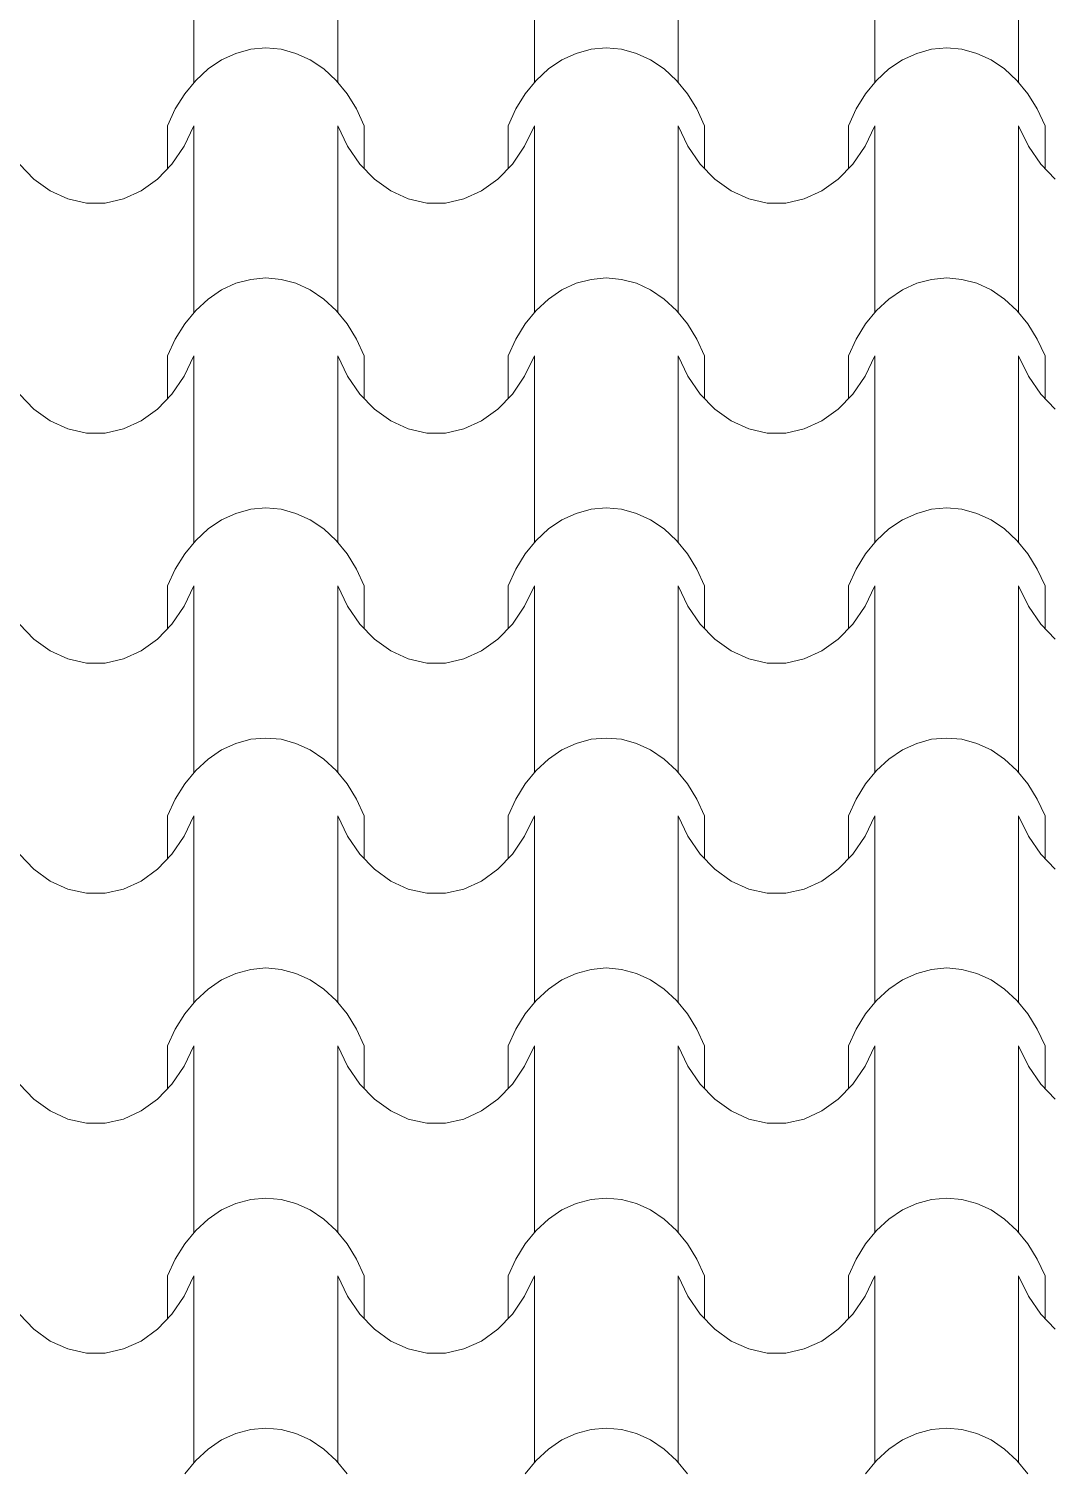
# Model space of a CAD drawing. Header units: millimetres. Extents: x 42452 to 2852333, y -419346 to 834876.
# Drawn here: x 2637671 to 2639698, y 651705 to 654568 of the extents above; entities that cross this region are included whole.
import ezdxf

# ---------------------------------------------------------------- set-up
doc = ezdxf.new("R2010")
doc.units = ezdxf.units.MM
doc.layers.add('M-2 keramitin shtrixi_Ном._пера__21_Pen_No__1', color=7, linetype='Continuous', lineweight=15)
doc.layers.add('memar', color=7, linetype='Continuous', lineweight=25)

# ---------------------------------------------------------------- blocks, each defined once
blk = doc.blocks.new('*X17')
at = {"layer": 'M-2 keramitin shtrixi_Ном._пера__21_Pen_No__1', "color": 7, "linetype": 'Continuous', "lineweight": 15}
for p, q in [((-248340.6, -1356248.2), (-248340.6, -1356063.1)), ((-248055.1, -1356248.2), (-248055.1, -1356063.1)), ((-247665.1, -1356248.2), (-247665.1, -1356063.1)), ((-247379.5, -1356248.2), (-247379.5, -1356063.1)), ((-246989.5, -1356248.2), (-246989.5, -1356063.1)), ((-246704, -1356248.2), (-246704, -1356063.1)), ((-248285.9, -1356203.8), (-248257.5, -1356190.7)), ((-248257.5, -1356190.7), (-248228, -1356182.7)), ((-248228, -1356182.7), (-248197.9, -1356180)), ((-248197.9, -1356180), (-248167.8, -1356182.7)), ((-248167.8, -1356182.7), (-248138.2, -1356190.7)), ((-248138.2, -1356190.7), (-248109.9, -1356203.8)), ((-247610.3, -1356203.8), (-247581.9, -1356190.7)), ((-247581.9, -1356190.7), (-247552.4, -1356182.7)), ((-247552.4, -1356182.7), (-247522.3, -1356180)), ((-247522.3, -1356180), (-247492.2, -1356182.7)), ((-247492.2, -1356182.7), (-247462.7, -1356190.7)), ((-247462.7, -1356190.7), (-247434.3, -1356203.8)), ((-246934.7, -1356203.8), (-246906.4, -1356190.7)), ((-246906.4, -1356190.7), (-246876.8, -1356182.7)), ((-246876.8, -1356182.7), (-246846.7, -1356180)), ((-246846.7, -1356180), (-246816.6, -1356182.7)), ((-246816.6, -1356182.7), (-246787.1, -1356190.7)), ((-246787.1, -1356190.7), (-246758.8, -1356203.8)), ((-248337, -1356244.3), (-248312.5, -1356221.7)), ((-248312.5, -1356221.7), (-248285.9, -1356203.8)), ((-248109.9, -1356203.8), (-248083.2, -1356221.7)), ((-248083.2, -1356221.7), (-248058.7, -1356244.3)), ((-247661.5, -1356244.3), (-247637, -1356221.7)), ((-247637, -1356221.7), (-247610.3, -1356203.8)), ((-247434.3, -1356203.8), (-247407.6, -1356221.7)), ((-247407.6, -1356221.7), (-247383.1, -1356244.3)), ((-246985.9, -1356244.3), (-246961.4, -1356221.7)), ((-246961.4, -1356221.7), (-246934.7, -1356203.8)), ((-246758.8, -1356203.8), (-246732.1, -1356221.7)), ((-246732.1, -1356221.7), (-246707.6, -1356244.3)), ((-248358.9, -1356270.9), (-248337, -1356244.3)), ((-248058.7, -1356244.3), (-248036.9, -1356270.9)), ((-247683.3, -1356270.9), (-247661.5, -1356244.3)), ((-247383.1, -1356244.3), (-247361.3, -1356270.9)), ((-247007.7, -1356270.9), (-246985.9, -1356244.3)), ((-246707.6, -1356244.3), (-246685.8, -1356270.9)), ((-248377.6, -1356301.1), (-248358.9, -1356270.9)), ((-248036.9, -1356270.9), (-248018.1, -1356301.1)), ((-247702, -1356301.1), (-247683.3, -1356270.9)), ((-247361.3, -1356270.9), (-247342.6, -1356301.1)), ((-247026.5, -1356301.1), (-247007.7, -1356270.9)), ((-246685.8, -1356270.9), (-246667, -1356301.1)), ((-248392.9, -1356334.4), (-248377.6, -1356301.1)), ((-248018.1, -1356301.1), (-248002.8, -1356334.4)), ((-247717.3, -1356334.4), (-247702, -1356301.1)), ((-247342.6, -1356301.1), (-247327.3, -1356334.4)), ((-247041.8, -1356334.4), (-247026.5, -1356301.1)), ((-246667, -1356301.1), (-246651.7, -1356334.4)), ((-248392.9, -1356419.4), (-248392.9, -1356334.4)), ((-248340.6, -1356334.4), (-248359.9, -1356374.9)), ((-248340.6, -1356519.4), (-248340.6, -1356334.4)), ((-248055.1, -1356519.4), (-248055.1, -1356334.4)), ((-248035.8, -1356374.9), (-248055.1, -1356334.4)), ((-248002.8, -1356419.4), (-248002.8, -1356334.4)), ((-247717.3, -1356419.4), (-247717.3, -1356334.4)), ((-247665.1, -1356334.4), (-247684.4, -1356374.9)), ((-247665.1, -1356519.4), (-247665.1, -1356334.4)), ((-247379.5, -1356519.4), (-247379.5, -1356334.4)), ((-247360.2, -1356374.9), (-247379.5, -1356334.4)), ((-247327.3, -1356419.4), (-247327.3, -1356334.4)), ((-247041.8, -1356419.4), (-247041.8, -1356334.4)), ((-246989.5, -1356334.4), (-247008.8, -1356374.9)), ((-246989.5, -1356519.4), (-246989.5, -1356334.4)), ((-246704, -1356519.4), (-246704, -1356334.4)), ((-246684.7, -1356374.9), (-246704, -1356334.4)), ((-246651.7, -1356419.4), (-246651.7, -1356334.4)), ((-248359.9, -1356374.9), (-248384.4, -1356410.6)), ((-248011.4, -1356410.6), (-248035.8, -1356374.9)), ((-247684.4, -1356374.9), (-247708.8, -1356410.6)), ((-247335.8, -1356410.6), (-247360.2, -1356374.9)), ((-247008.8, -1356374.9), (-247033.2, -1356410.6)), ((-246660.2, -1356410.6), (-246684.7, -1356374.9)), ((-248658.1, -1356440.5), (-248686.9, -1356410.6)), ((-248384.4, -1356410.6), (-248413.2, -1356440.5)), ((-247982.6, -1356440.5), (-248011.4, -1356410.6)), ((-247708.8, -1356410.6), (-247737.6, -1356440.5)), ((-247307, -1356440.5), (-247335.8, -1356410.6)), ((-247033.2, -1356410.6), (-247062.1, -1356440.5)), ((-246631.4, -1356440.5), (-246660.2, -1356410.6)), ((-248625.8, -1356463.7), (-248658.1, -1356440.5)), ((-248413.2, -1356440.5), (-248445.5, -1356463.7)), ((-247950.2, -1356463.7), (-247982.6, -1356440.5)), ((-247737.6, -1356440.5), (-247770, -1356463.7)), ((-247274.6, -1356463.7), (-247307, -1356440.5)), ((-247062.1, -1356440.5), (-247094.4, -1356463.7)), ((-248590.8, -1356479.6), (-248625.8, -1356463.7)), ((-248554.2, -1356487.7), (-248590.8, -1356479.6)), ((-248535.6, -1356487.7), (-248554.2, -1356487.7)), ((-248517.1, -1356487.7), (-248535.6, -1356487.7)), ((-248480.5, -1356479.6), (-248517.1, -1356487.7)), ((-248445.5, -1356463.7), (-248480.5, -1356479.6)), ((-247915.2, -1356479.6), (-247950.2, -1356463.7)), ((-247878.6, -1356487.7), (-247915.2, -1356479.6)), ((-247860.1, -1356487.7), (-247878.6, -1356487.7)), ((-247841.5, -1356487.7), (-247860.1, -1356487.7)), ((-247804.9, -1356479.6), (-247841.5, -1356487.7)), ((-247770, -1356463.7), (-247804.9, -1356479.6)), ((-247239.7, -1356479.6), (-247274.6, -1356463.7)), ((-247203.1, -1356487.7), (-247239.7, -1356479.6)), ((-247184.5, -1356487.7), (-247203.1, -1356487.7)), ((-247166, -1356487.7), (-247184.5, -1356487.7)), ((-247129.4, -1356479.6), (-247166, -1356487.7)), ((-247094.4, -1356463.7), (-247129.4, -1356479.6)), ((-248340.6, -1356704.5), (-248340.6, -1356519.4)), ((-248055.1, -1356704.5), (-248055.1, -1356519.4)), ((-247665.1, -1356704.5), (-247665.1, -1356519.4)), ((-247379.5, -1356704.5), (-247379.5, -1356519.4)), ((-246989.5, -1356704.5), (-246989.5, -1356519.4)), ((-246704, -1356704.5), (-246704, -1356519.4)), ((-248312.5, -1356678.1), (-248285.9, -1356660.1)), ((-248285.9, -1356660.1), (-248257.5, -1356647)), ((-248257.5, -1356647), (-248228, -1356639.1)), ((-248228, -1356639.1), (-248197.9, -1356636.4)), ((-248197.9, -1356636.4), (-248167.8, -1356639.1)), ((-248167.8, -1356639.1), (-248138.2, -1356647)), ((-248138.2, -1356647), (-248109.9, -1356660.1)), ((-248109.9, -1356660.1), (-248083.2, -1356678.1)), ((-247637, -1356678.1), (-247610.3, -1356660.1)), ((-247610.3, -1356660.1), (-247581.9, -1356647)), ((-247581.9, -1356647), (-247552.4, -1356639.1)), ((-247552.4, -1356639.1), (-247522.3, -1356636.4)), ((-247522.3, -1356636.4), (-247492.2, -1356639.1)), ((-247492.2, -1356639.1), (-247462.7, -1356647)), ((-247462.7, -1356647), (-247434.3, -1356660.1)), ((-247434.3, -1356660.1), (-247407.6, -1356678.1)), ((-246961.4, -1356678.1), (-246934.7, -1356660.1)), ((-246934.7, -1356660.1), (-246906.4, -1356647)), ((-246906.4, -1356647), (-246876.8, -1356639.1)), ((-246876.8, -1356639.1), (-246846.7, -1356636.4)), ((-246846.7, -1356636.4), (-246816.6, -1356639.1)), ((-246816.6, -1356639.1), (-246787.1, -1356647)), ((-246787.1, -1356647), (-246758.8, -1356660.1)), ((-246758.8, -1356660.1), (-246732.1, -1356678.1)), ((-248337, -1356700.6), (-248312.5, -1356678.1)), ((-248083.2, -1356678.1), (-248058.7, -1356700.6)), ((-247661.5, -1356700.6), (-247637, -1356678.1)), ((-247407.6, -1356678.1), (-247383.1, -1356700.6)), ((-246985.9, -1356700.6), (-246961.4, -1356678.1)), ((-246732.1, -1356678.1), (-246707.6, -1356700.6)), ((-248358.9, -1356727.2), (-248337, -1356700.6)), ((-248058.7, -1356700.6), (-248036.9, -1356727.2)), ((-247683.3, -1356727.2), (-247661.5, -1356700.6)), ((-247383.1, -1356700.6), (-247361.3, -1356727.2)), ((-247007.7, -1356727.2), (-246985.9, -1356700.6)), ((-246707.6, -1356700.6), (-246685.8, -1356727.2)), ((-248377.6, -1356757.5), (-248358.9, -1356727.2)), ((-248036.9, -1356727.2), (-248018.1, -1356757.5)), ((-247702, -1356757.5), (-247683.3, -1356727.2)), ((-247361.3, -1356727.2), (-247342.6, -1356757.5)), ((-247026.5, -1356757.5), (-247007.7, -1356727.2)), ((-246685.8, -1356727.2), (-246667, -1356757.5)), ((-248392.9, -1356790.7), (-248377.6, -1356757.5)), ((-248018.1, -1356757.5), (-248002.8, -1356790.7)), ((-247717.3, -1356790.7), (-247702, -1356757.5)), ((-247342.6, -1356757.5), (-247327.3, -1356790.7)), ((-247041.8, -1356790.7), (-247026.5, -1356757.5)), ((-246667, -1356757.5), (-246651.7, -1356790.7)), ((-248392.9, -1356875.8), (-248392.9, -1356790.7)), ((-248340.6, -1356790.7), (-248359.9, -1356831.2)), ((-248340.6, -1356975.8), (-248340.6, -1356790.7)), ((-248055.1, -1356975.8), (-248055.1, -1356790.7)), ((-248035.8, -1356831.2), (-248055.1, -1356790.7)), ((-248002.8, -1356875.8), (-248002.8, -1356790.7)), ((-247717.3, -1356875.8), (-247717.3, -1356790.7)), ((-247665.1, -1356790.7), (-247684.4, -1356831.2)), ((-247665.1, -1356975.8), (-247665.1, -1356790.7)), ((-247379.5, -1356975.8), (-247379.5, -1356790.7)), ((-247360.2, -1356831.2), (-247379.5, -1356790.7)), ((-247327.3, -1356875.8), (-247327.3, -1356790.7)), ((-247041.8, -1356875.8), (-247041.8, -1356790.7)), ((-246989.5, -1356790.7), (-247008.8, -1356831.2)), ((-246989.5, -1356975.8), (-246989.5, -1356790.7)), ((-246704, -1356975.8), (-246704, -1356790.7)), ((-246684.7, -1356831.2), (-246704, -1356790.7)), ((-246651.7, -1356875.8), (-246651.7, -1356790.7)), ((-248359.9, -1356831.2), (-248384.4, -1356866.9)), ((-248011.4, -1356866.9), (-248035.8, -1356831.2)), ((-247684.4, -1356831.2), (-247708.8, -1356866.9)), ((-247335.8, -1356866.9), (-247360.2, -1356831.2)), ((-247008.8, -1356831.2), (-247033.2, -1356866.9)), ((-246660.2, -1356866.9), (-246684.7, -1356831.2)), ((-248658.1, -1356896.9), (-248686.9, -1356866.9)), ((-248384.4, -1356866.9), (-248413.2, -1356896.9)), ((-247982.6, -1356896.9), (-248011.4, -1356866.9)), ((-247708.8, -1356866.9), (-247737.6, -1356896.9)), ((-247307, -1356896.9), (-247335.8, -1356866.9)), ((-247033.2, -1356866.9), (-247062.1, -1356896.9)), ((-246631.4, -1356896.9), (-246660.2, -1356866.9)), ((-248625.8, -1356920.1), (-248658.1, -1356896.9)), ((-248413.2, -1356896.9), (-248445.5, -1356920.1)), ((-247950.2, -1356920.1), (-247982.6, -1356896.9)), ((-247737.6, -1356896.9), (-247770, -1356920.1)), ((-247274.6, -1356920.1), (-247307, -1356896.9)), ((-247062.1, -1356896.9), (-247094.4, -1356920.1)), ((-248590.8, -1356936), (-248625.8, -1356920.1)), ((-248554.2, -1356944), (-248590.8, -1356936)), ((-248535.6, -1356944), (-248554.2, -1356944)), ((-248517.1, -1356944), (-248535.6, -1356944)), ((-248480.5, -1356936), (-248517.1, -1356944)), ((-248445.5, -1356920.1), (-248480.5, -1356936)), ((-247915.2, -1356936), (-247950.2, -1356920.1)), ((-247878.6, -1356944), (-247915.2, -1356936)), ((-247860.1, -1356944), (-247878.6, -1356944)), ((-247841.5, -1356944), (-247860.1, -1356944)), ((-247804.9, -1356936), (-247841.5, -1356944)), ((-247770, -1356920.1), (-247804.9, -1356936)), ((-247239.7, -1356936), (-247274.6, -1356920.1)), ((-247203.1, -1356944), (-247239.7, -1356936)), ((-247184.5, -1356944), (-247203.1, -1356944)), ((-247166, -1356944), (-247184.5, -1356944)), ((-247129.4, -1356936), (-247166, -1356944)), ((-247094.4, -1356920.1), (-247129.4, -1356936)), ((-248340.6, -1357160.8), (-248340.6, -1356975.8)), ((-248055.1, -1357160.8), (-248055.1, -1356975.8)), ((-247665.1, -1357160.8), (-247665.1, -1356975.8)), ((-247379.5, -1357160.8), (-247379.5, -1356975.8)), ((-246989.5, -1357160.8), (-246989.5, -1356975.8)), ((-246704, -1357160.8), (-246704, -1356975.8)), ((-248312.5, -1357134.4), (-248285.9, -1357116.5)), ((-248285.9, -1357116.5), (-248257.5, -1357103.4)), ((-248257.5, -1357103.4), (-248228, -1357095.4)), ((-248228, -1357095.4), (-248197.9, -1357092.7)), ((-248197.9, -1357092.7), (-248167.8, -1357095.4)), ((-248167.8, -1357095.4), (-248138.2, -1357103.4)), ((-248138.2, -1357103.4), (-248109.9, -1357116.5)), ((-248109.9, -1357116.5), (-248083.2, -1357134.4)), ((-247637, -1357134.4), (-247610.3, -1357116.5)), ((-247610.3, -1357116.5), (-247581.9, -1357103.4)), ((-247581.9, -1357103.4), (-247552.4, -1357095.4)), ((-247552.4, -1357095.4), (-247522.3, -1357092.7)), ((-247522.3, -1357092.7), (-247492.2, -1357095.4)), ((-247492.2, -1357095.4), (-247462.7, -1357103.4)), ((-247462.7, -1357103.4), (-247434.3, -1357116.5)), ((-247434.3, -1357116.5), (-247407.6, -1357134.4)), ((-246961.4, -1357134.4), (-246934.7, -1357116.5)), ((-246934.7, -1357116.5), (-246906.4, -1357103.4)), ((-246906.4, -1357103.4), (-246876.8, -1357095.4)), ((-246876.8, -1357095.4), (-246846.7, -1357092.7)), ((-246846.7, -1357092.7), (-246816.6, -1357095.4)), ((-246816.6, -1357095.4), (-246787.1, -1357103.4)), ((-246787.1, -1357103.4), (-246758.8, -1357116.5)), ((-246758.8, -1357116.5), (-246732.1, -1357134.4)), ((-248337, -1357157), (-248312.5, -1357134.4)), ((-248083.2, -1357134.4), (-248058.7, -1357157)), ((-247661.5, -1357157), (-247637, -1357134.4)), ((-247407.6, -1357134.4), (-247383.1, -1357157)), ((-246985.9, -1357157), (-246961.4, -1357134.4)), ((-246732.1, -1357134.4), (-246707.6, -1357157)), ((-248358.9, -1357183.6), (-248337, -1357157)), ((-248058.7, -1357157), (-248036.9, -1357183.6)), ((-247683.3, -1357183.6), (-247661.5, -1357157)), ((-247383.1, -1357157), (-247361.3, -1357183.6)), ((-247007.7, -1357183.6), (-246985.9, -1357157)), ((-246707.6, -1357157), (-246685.8, -1357183.6)), ((-248377.6, -1357213.8), (-248358.9, -1357183.6)), ((-248036.9, -1357183.6), (-248018.1, -1357213.8)), ((-247702, -1357213.8), (-247683.3, -1357183.6)), ((-247361.3, -1357183.6), (-247342.6, -1357213.8)), ((-247026.5, -1357213.8), (-247007.7, -1357183.6)), ((-246685.8, -1357183.6), (-246667, -1357213.8)), ((-248392.9, -1357247), (-248377.6, -1357213.8)), ((-248018.1, -1357213.8), (-248002.8, -1357247)), ((-247717.3, -1357247), (-247702, -1357213.8)), ((-247342.6, -1357213.8), (-247327.3, -1357247)), ((-247041.8, -1357247), (-247026.5, -1357213.8)), ((-246667, -1357213.8), (-246651.7, -1357247)), ((-248392.9, -1357332.1), (-248392.9, -1357247)), ((-248340.6, -1357247), (-248359.9, -1357287.6)), ((-248340.6, -1357432.1), (-248340.6, -1357247)), ((-248055.1, -1357432.1), (-248055.1, -1357247)), ((-248035.8, -1357287.6), (-248055.1, -1357247)), ((-248002.8, -1357332.1), (-248002.8, -1357247)), ((-247717.3, -1357332.1), (-247717.3, -1357247)), ((-247665.1, -1357247), (-247684.4, -1357287.6)), ((-247665.1, -1357432.1), (-247665.1, -1357247)), ((-247379.5, -1357432.1), (-247379.5, -1357247)), ((-247360.2, -1357287.6), (-247379.5, -1357247)), ((-247327.3, -1357332.1), (-247327.3, -1357247)), ((-247041.8, -1357332.1), (-247041.8, -1357247)), ((-246989.5, -1357247), (-247008.8, -1357287.6)), ((-246989.5, -1357432.1), (-246989.5, -1357247)), ((-246704, -1357432.1), (-246704, -1357247)), ((-246684.7, -1357287.6), (-246704, -1357247)), ((-246651.7, -1357332.1), (-246651.7, -1357247)), ((-248359.9, -1357287.6), (-248384.4, -1357323.3)), ((-248011.4, -1357323.3), (-248035.8, -1357287.6)), ((-247684.4, -1357287.6), (-247708.8, -1357323.3)), ((-247335.8, -1357323.3), (-247360.2, -1357287.6)), ((-247008.8, -1357287.6), (-247033.2, -1357323.3)), ((-246660.2, -1357323.3), (-246684.7, -1357287.6)), ((-248658.1, -1357353.2), (-248686.9, -1357323.3)), ((-248384.4, -1357323.3), (-248413.2, -1357353.2)), ((-247982.6, -1357353.2), (-248011.4, -1357323.3)), ((-247708.8, -1357323.3), (-247737.6, -1357353.2)), ((-247307, -1357353.2), (-247335.8, -1357323.3)), ((-247033.2, -1357323.3), (-247062.1, -1357353.2)), ((-246631.4, -1357353.2), (-246660.2, -1357323.3)), ((-248625.8, -1357376.4), (-248658.1, -1357353.2)), ((-248590.8, -1357392.3), (-248625.8, -1357376.4)), ((-248445.5, -1357376.4), (-248480.5, -1357392.3)), ((-248413.2, -1357353.2), (-248445.5, -1357376.4)), ((-247950.2, -1357376.4), (-247982.6, -1357353.2)), ((-247915.2, -1357392.3), (-247950.2, -1357376.4)), ((-247770, -1357376.4), (-247804.9, -1357392.3)), ((-247737.6, -1357353.2), (-247770, -1357376.4)), ((-247274.6, -1357376.4), (-247307, -1357353.2)), ((-247239.7, -1357392.3), (-247274.6, -1357376.4)), ((-247094.4, -1357376.4), (-247129.4, -1357392.3)), ((-247062.1, -1357353.2), (-247094.4, -1357376.4)), ((-248554.2, -1357400.4), (-248590.8, -1357392.3)), ((-248535.6, -1357400.4), (-248554.2, -1357400.4)), ((-248517.1, -1357400.4), (-248535.6, -1357400.4)), ((-248480.5, -1357392.3), (-248517.1, -1357400.4)), ((-247878.6, -1357400.4), (-247915.2, -1357392.3)), ((-247860.1, -1357400.4), (-247878.6, -1357400.4)), ((-247841.5, -1357400.4), (-247860.1, -1357400.4)), ((-247804.9, -1357392.3), (-247841.5, -1357400.4)), ((-247203.1, -1357400.4), (-247239.7, -1357392.3)), ((-247184.5, -1357400.4), (-247203.1, -1357400.4)), ((-247166, -1357400.4), (-247184.5, -1357400.4)), ((-247129.4, -1357392.3), (-247166, -1357400.4)), ((-248340.6, -1357617.2), (-248340.6, -1357432.1)), ((-248055.1, -1357617.2), (-248055.1, -1357432.1)), ((-247665.1, -1357617.2), (-247665.1, -1357432.1)), ((-247379.5, -1357617.2), (-247379.5, -1357432.1)), ((-246989.5, -1357617.2), (-246989.5, -1357432.1)), ((-246704, -1357617.2), (-246704, -1357432.1)), ((-248228, -1357551.7), (-248197.9, -1357549.1)), ((-248197.9, -1357549.1), (-248167.8, -1357551.7)), ((-247552.4, -1357551.7), (-247522.3, -1357549.1)), ((-247522.3, -1357549.1), (-247492.2, -1357551.7)), ((-246876.8, -1357551.7), (-246846.7, -1357549.1)), ((-246846.7, -1357549.1), (-246816.6, -1357551.7)), ((-248312.5, -1357590.8), (-248285.9, -1357572.8)), ((-248285.9, -1357572.8), (-248257.5, -1357559.7)), ((-248257.5, -1357559.7), (-248228, -1357551.7)), ((-248167.8, -1357551.7), (-248138.2, -1357559.7)), ((-248138.2, -1357559.7), (-248109.9, -1357572.8)), ((-248109.9, -1357572.8), (-248083.2, -1357590.8)), ((-247637, -1357590.8), (-247610.3, -1357572.8)), ((-247610.3, -1357572.8), (-247581.9, -1357559.7)), ((-247581.9, -1357559.7), (-247552.4, -1357551.7)), ((-247492.2, -1357551.7), (-247462.7, -1357559.7)), ((-247462.7, -1357559.7), (-247434.3, -1357572.8)), ((-247434.3, -1357572.8), (-247407.6, -1357590.8)), ((-246961.4, -1357590.8), (-246934.7, -1357572.8)), ((-246934.7, -1357572.8), (-246906.4, -1357559.7)), ((-246906.4, -1357559.7), (-246876.8, -1357551.7)), ((-246816.6, -1357551.7), (-246787.1, -1357559.7)), ((-246787.1, -1357559.7), (-246758.8, -1357572.8)), ((-246758.8, -1357572.8), (-246732.1, -1357590.8)), ((-248337, -1357613.3), (-248312.5, -1357590.8)), ((-248083.2, -1357590.8), (-248058.7, -1357613.3)), ((-247661.5, -1357613.3), (-247637, -1357590.8)), ((-247407.6, -1357590.8), (-247383.1, -1357613.3)), ((-246985.9, -1357613.3), (-246961.4, -1357590.8)), ((-246732.1, -1357590.8), (-246707.6, -1357613.3)), ((-248358.9, -1357639.9), (-248337, -1357613.3)), ((-248058.7, -1357613.3), (-248036.9, -1357639.9)), ((-247683.3, -1357639.9), (-247661.5, -1357613.3)), ((-247383.1, -1357613.3), (-247361.3, -1357639.9)), ((-247007.7, -1357639.9), (-246985.9, -1357613.3)), ((-246707.6, -1357613.3), (-246685.8, -1357639.9)), ((-248377.6, -1357670.2), (-248358.9, -1357639.9)), ((-248036.9, -1357639.9), (-248018.1, -1357670.2)), ((-247702, -1357670.2), (-247683.3, -1357639.9)), ((-247361.3, -1357639.9), (-247342.6, -1357670.2)), ((-247026.5, -1357670.2), (-247007.7, -1357639.9)), ((-246685.8, -1357639.9), (-246667, -1357670.2)), ((-248392.9, -1357703.4), (-248377.6, -1357670.2)), ((-248018.1, -1357670.2), (-248002.8, -1357703.4)), ((-247717.3, -1357703.4), (-247702, -1357670.2)), ((-247342.6, -1357670.2), (-247327.3, -1357703.4)), ((-247041.8, -1357703.4), (-247026.5, -1357670.2)), ((-246667, -1357670.2), (-246651.7, -1357703.4)), ((-248392.9, -1357788.5), (-248392.9, -1357703.4)), ((-248340.6, -1357703.4), (-248359.9, -1357743.9)), ((-248340.6, -1357888.5), (-248340.6, -1357703.4)), ((-248055.1, -1357888.5), (-248055.1, -1357703.4)), ((-248035.8, -1357743.9), (-248055.1, -1357703.4)), ((-248002.8, -1357788.5), (-248002.8, -1357703.4)), ((-247717.3, -1357788.5), (-247717.3, -1357703.4)), ((-247665.1, -1357703.4), (-247684.4, -1357743.9)), ((-247665.1, -1357888.5), (-247665.1, -1357703.4)), ((-247379.5, -1357888.5), (-247379.5, -1357703.4)), ((-247360.2, -1357743.9), (-247379.5, -1357703.4)), ((-247327.3, -1357788.5), (-247327.3, -1357703.4)), ((-247041.8, -1357788.5), (-247041.8, -1357703.4)), ((-246989.5, -1357703.4), (-247008.8, -1357743.9)), ((-246989.5, -1357888.5), (-246989.5, -1357703.4)), ((-246704, -1357888.5), (-246704, -1357703.4)), ((-246684.7, -1357743.9), (-246704, -1357703.4)), ((-246651.7, -1357788.5), (-246651.7, -1357703.4)), ((-248359.9, -1357743.9), (-248384.4, -1357779.6)), ((-248011.4, -1357779.6), (-248035.8, -1357743.9)), ((-247684.4, -1357743.9), (-247708.8, -1357779.6)), ((-247335.8, -1357779.6), (-247360.2, -1357743.9)), ((-247008.8, -1357743.9), (-247033.2, -1357779.6)), ((-246660.2, -1357779.6), (-246684.7, -1357743.9)), ((-248658.1, -1357809.5), (-248686.9, -1357779.6)), ((-248384.4, -1357779.6), (-248413.2, -1357809.5)), ((-247982.6, -1357809.5), (-248011.4, -1357779.6)), ((-247708.8, -1357779.6), (-247737.6, -1357809.5)), ((-247307, -1357809.5), (-247335.8, -1357779.6)), ((-247033.2, -1357779.6), (-247062.1, -1357809.5)), ((-246631.4, -1357809.5), (-246660.2, -1357779.6)), ((-248625.8, -1357832.8), (-248658.1, -1357809.5)), ((-248590.8, -1357848.7), (-248625.8, -1357832.8)), ((-248445.5, -1357832.8), (-248480.5, -1357848.7)), ((-248413.2, -1357809.5), (-248445.5, -1357832.8)), ((-247950.2, -1357832.8), (-247982.6, -1357809.5)), ((-247915.2, -1357848.7), (-247950.2, -1357832.8)), ((-247770, -1357832.8), (-247804.9, -1357848.7)), ((-247737.6, -1357809.5), (-247770, -1357832.8)), ((-247274.6, -1357832.8), (-247307, -1357809.5)), ((-247239.7, -1357848.7), (-247274.6, -1357832.8)), ((-247094.4, -1357832.8), (-247129.4, -1357848.7)), ((-247062.1, -1357809.5), (-247094.4, -1357832.8)), ((-248554.2, -1357856.7), (-248590.8, -1357848.7)), ((-248535.6, -1357856.7), (-248554.2, -1357856.7)), ((-248517.1, -1357856.7), (-248535.6, -1357856.7)), ((-248480.5, -1357848.7), (-248517.1, -1357856.7)), ((-247878.6, -1357856.7), (-247915.2, -1357848.7)), ((-247860.1, -1357856.7), (-247878.6, -1357856.7)), ((-247841.5, -1357856.7), (-247860.1, -1357856.7)), ((-247804.9, -1357848.7), (-247841.5, -1357856.7)), ((-247203.1, -1357856.7), (-247239.7, -1357848.7)), ((-247184.5, -1357856.7), (-247203.1, -1357856.7)), ((-247166, -1357856.7), (-247184.5, -1357856.7)), ((-247129.4, -1357848.7), (-247166, -1357856.7)), ((-248340.6, -1358073.5), (-248340.6, -1357888.5)), ((-248055.1, -1358073.5), (-248055.1, -1357888.5)), ((-247665.1, -1358073.5), (-247665.1, -1357888.5)), ((-247379.5, -1358073.5), (-247379.5, -1357888.5)), ((-246989.5, -1358073.5), (-246989.5, -1357888.5)), ((-246704, -1358073.5), (-246704, -1357888.5)), ((-248228, -1358008.1), (-248197.9, -1358005.4)), ((-248197.9, -1358005.4), (-248167.8, -1358008.1)), ((-247552.4, -1358008.1), (-247522.3, -1358005.4)), ((-247522.3, -1358005.4), (-247492.2, -1358008.1)), ((-246876.8, -1358008.1), (-246846.7, -1358005.4)), ((-246846.7, -1358005.4), (-246816.6, -1358008.1)), ((-248312.5, -1358047.1), (-248285.9, -1358029.1)), ((-248285.9, -1358029.1), (-248257.5, -1358016.1)), ((-248257.5, -1358016.1), (-248228, -1358008.1)), ((-248167.8, -1358008.1), (-248138.2, -1358016.1)), ((-248138.2, -1358016.1), (-248109.9, -1358029.1)), ((-248109.9, -1358029.1), (-248083.2, -1358047.1)), ((-247637, -1358047.1), (-247610.3, -1358029.1)), ((-247610.3, -1358029.1), (-247581.9, -1358016.1)), ((-247581.9, -1358016.1), (-247552.4, -1358008.1)), ((-247492.2, -1358008.1), (-247462.7, -1358016.1)), ((-247462.7, -1358016.1), (-247434.3, -1358029.1)), ((-247434.3, -1358029.1), (-247407.6, -1358047.1)), ((-246961.4, -1358047.1), (-246934.7, -1358029.1)), ((-246934.7, -1358029.1), (-246906.4, -1358016.1)), ((-246906.4, -1358016.1), (-246876.8, -1358008.1)), ((-246816.6, -1358008.1), (-246787.1, -1358016.1)), ((-246787.1, -1358016.1), (-246758.8, -1358029.1)), ((-246758.8, -1358029.1), (-246732.1, -1358047.1)), ((-248337, -1358069.6), (-248312.5, -1358047.1)), ((-248083.2, -1358047.1), (-248058.7, -1358069.6)), ((-247661.5, -1358069.6), (-247637, -1358047.1)), ((-247407.6, -1358047.1), (-247383.1, -1358069.6)), ((-246985.9, -1358069.6), (-246961.4, -1358047.1)), ((-246732.1, -1358047.1), (-246707.6, -1358069.6)), ((-248358.9, -1358096.3), (-248337, -1358069.6)), ((-248058.7, -1358069.6), (-248036.9, -1358096.3)), ((-247683.3, -1358096.3), (-247661.5, -1358069.6)), ((-247383.1, -1358069.6), (-247361.3, -1358096.3)), ((-247007.7, -1358096.3), (-246985.9, -1358069.6)), ((-246707.6, -1358069.6), (-246685.8, -1358096.3)), ((-248377.6, -1358126.5), (-248358.9, -1358096.3)), ((-248036.9, -1358096.3), (-248018.1, -1358126.5)), ((-247702, -1358126.5), (-247683.3, -1358096.3)), ((-247361.3, -1358096.3), (-247342.6, -1358126.5)), ((-247026.5, -1358126.5), (-247007.7, -1358096.3)), ((-246685.8, -1358096.3), (-246667, -1358126.5)), ((-248392.9, -1358159.7), (-248377.6, -1358126.5)), ((-248018.1, -1358126.5), (-248002.8, -1358159.7)), ((-247717.3, -1358159.7), (-247702, -1358126.5)), ((-247342.6, -1358126.5), (-247327.3, -1358159.7)), ((-247041.8, -1358159.7), (-247026.5, -1358126.5)), ((-246667, -1358126.5), (-246651.7, -1358159.7)), ((-248392.9, -1358244.8), (-248392.9, -1358159.7)), ((-248340.6, -1358159.7), (-248359.9, -1358200.3)), ((-248340.6, -1358344.8), (-248340.6, -1358159.7)), ((-248055.1, -1358344.8), (-248055.1, -1358159.7)), ((-248035.8, -1358200.3), (-248055.1, -1358159.7)), ((-248002.8, -1358244.8), (-248002.8, -1358159.7)), ((-247717.3, -1358244.8), (-247717.3, -1358159.7)), ((-247665.1, -1358159.7), (-247684.4, -1358200.3)), ((-247665.1, -1358344.8), (-247665.1, -1358159.7)), ((-247379.5, -1358344.8), (-247379.5, -1358159.7)), ((-247360.2, -1358200.3), (-247379.5, -1358159.7)), ((-247327.3, -1358244.8), (-247327.3, -1358159.7)), ((-247041.8, -1358244.8), (-247041.8, -1358159.7)), ((-246989.5, -1358159.7), (-247008.8, -1358200.3)), ((-246989.5, -1358344.8), (-246989.5, -1358159.7)), ((-246704, -1358344.8), (-246704, -1358159.7)), ((-246684.7, -1358200.3), (-246704, -1358159.7)), ((-246651.7, -1358244.8), (-246651.7, -1358159.7)), ((-248359.9, -1358200.3), (-248384.4, -1358236)), ((-248011.4, -1358236), (-248035.8, -1358200.3)), ((-247684.4, -1358200.3), (-247708.8, -1358236)), ((-247335.8, -1358236), (-247360.2, -1358200.3)), ((-247008.8, -1358200.3), (-247033.2, -1358236)), ((-246660.2, -1358236), (-246684.7, -1358200.3)), ((-248658.1, -1358265.9), (-248686.9, -1358236)), ((-248384.4, -1358236), (-248413.2, -1358265.9)), ((-247982.6, -1358265.9), (-248011.4, -1358236)), ((-247708.8, -1358236), (-247737.6, -1358265.9)), ((-247307, -1358265.9), (-247335.8, -1358236)), ((-247033.2, -1358236), (-247062.1, -1358265.9)), ((-246631.4, -1358265.9), (-246660.2, -1358236)), ((-248625.8, -1358289.1), (-248658.1, -1358265.9)), ((-248590.8, -1358305), (-248625.8, -1358289.1)), ((-248445.5, -1358289.1), (-248480.5, -1358305)), ((-248413.2, -1358265.9), (-248445.5, -1358289.1)), ((-247950.2, -1358289.1), (-247982.6, -1358265.9)), ((-247915.2, -1358305), (-247950.2, -1358289.1)), ((-247770, -1358289.1), (-247804.9, -1358305)), ((-247737.6, -1358265.9), (-247770, -1358289.1)), ((-247274.6, -1358289.1), (-247307, -1358265.9)), ((-247239.7, -1358305), (-247274.6, -1358289.1)), ((-247094.4, -1358289.1), (-247129.4, -1358305)), ((-247062.1, -1358265.9), (-247094.4, -1358289.1)), ((-248554.2, -1358313.1), (-248590.8, -1358305)), ((-248535.6, -1358313.1), (-248554.2, -1358313.1)), ((-248517.1, -1358313.1), (-248535.6, -1358313.1)), ((-248480.5, -1358305), (-248517.1, -1358313.1)), ((-247878.6, -1358313.1), (-247915.2, -1358305)), ((-247860.1, -1358313.1), (-247878.6, -1358313.1)), ((-247841.5, -1358313.1), (-247860.1, -1358313.1)), ((-247804.9, -1358305), (-247841.5, -1358313.1)), ((-247203.1, -1358313.1), (-247239.7, -1358305)), ((-247184.5, -1358313.1), (-247203.1, -1358313.1)), ((-247166, -1358313.1), (-247184.5, -1358313.1)), ((-247129.4, -1358305), (-247166, -1358313.1)), ((-248340.6, -1358529.9), (-248340.6, -1358344.8)), ((-248055.1, -1358529.9), (-248055.1, -1358344.8)), ((-247665.1, -1358529.9), (-247665.1, -1358344.8)), ((-247379.5, -1358529.9), (-247379.5, -1358344.8)), ((-246989.5, -1358529.9), (-246989.5, -1358344.8)), ((-246704, -1358529.9), (-246704, -1358344.8)), ((-248257.5, -1358472.4), (-248228, -1358464.4)), ((-248228, -1358464.4), (-248197.9, -1358461.8)), ((-248197.9, -1358461.8), (-248167.8, -1358464.4)), ((-248167.8, -1358464.4), (-248138.2, -1358472.4)), ((-247581.9, -1358472.4), (-247552.4, -1358464.4)), ((-247552.4, -1358464.4), (-247522.3, -1358461.8)), ((-247522.3, -1358461.8), (-247492.2, -1358464.4)), ((-247492.2, -1358464.4), (-247462.7, -1358472.4)), ((-246906.4, -1358472.4), (-246876.8, -1358464.4)), ((-246876.8, -1358464.4), (-246846.7, -1358461.8)), ((-246846.7, -1358461.8), (-246816.6, -1358464.4)), ((-246816.6, -1358464.4), (-246787.1, -1358472.4)), ((-248312.5, -1358503.5), (-248285.9, -1358485.5)), ((-248285.9, -1358485.5), (-248257.5, -1358472.4)), ((-248138.2, -1358472.4), (-248109.9, -1358485.5)), ((-248109.9, -1358485.5), (-248083.2, -1358503.5)), ((-247637, -1358503.5), (-247610.3, -1358485.5)), ((-247610.3, -1358485.5), (-247581.9, -1358472.4)), ((-247462.7, -1358472.4), (-247434.3, -1358485.5)), ((-247434.3, -1358485.5), (-247407.6, -1358503.5)), ((-246961.4, -1358503.5), (-246934.7, -1358485.5)), ((-246934.7, -1358485.5), (-246906.4, -1358472.4)), ((-246787.1, -1358472.4), (-246758.8, -1358485.5)), ((-246758.8, -1358485.5), (-246732.1, -1358503.5)), ((-248337, -1358526), (-248312.5, -1358503.5)), ((-248083.2, -1358503.5), (-248058.7, -1358526)), ((-247661.5, -1358526), (-247637, -1358503.5)), ((-247407.6, -1358503.5), (-247383.1, -1358526)), ((-246985.9, -1358526), (-246961.4, -1358503.5)), ((-246732.1, -1358503.5), (-246707.6, -1358526)), ((-248358.9, -1358552.6), (-248337, -1358526)), ((-248058.7, -1358526), (-248036.9, -1358552.6)), ((-247683.3, -1358552.6), (-247661.5, -1358526)), ((-247383.1, -1358526), (-247361.3, -1358552.6)), ((-247007.7, -1358552.6), (-246985.9, -1358526)), ((-246707.6, -1358526), (-246685.8, -1358552.6)), ((-248377.6, -1358582.8), (-248358.9, -1358552.6)), ((-248036.9, -1358552.6), (-248018.1, -1358582.8)), ((-247702, -1358582.8), (-247683.3, -1358552.6)), ((-247361.3, -1358552.6), (-247342.6, -1358582.8)), ((-247026.5, -1358582.8), (-247007.7, -1358552.6)), ((-246685.8, -1358552.6), (-246667, -1358582.8)), ((-248392.9, -1358616.1), (-248377.6, -1358582.8)), ((-248018.1, -1358582.8), (-248002.8, -1358616.1)), ((-247717.3, -1358616.1), (-247702, -1358582.8)), ((-247342.6, -1358582.8), (-247327.3, -1358616.1)), ((-247041.8, -1358616.1), (-247026.5, -1358582.8)), ((-246667, -1358582.8), (-246651.7, -1358616.1)), ((-248392.9, -1358701.2), (-248392.9, -1358616.1)), ((-248340.6, -1358616.1), (-248359.9, -1358656.6)), ((-248340.6, -1358801.2), (-248340.6, -1358616.1)), ((-248055.1, -1358801.2), (-248055.1, -1358616.1)), ((-248035.8, -1358656.6), (-248055.1, -1358616.1)), ((-248002.8, -1358701.2), (-248002.8, -1358616.1)), ((-247717.3, -1358701.2), (-247717.3, -1358616.1)), ((-247665.1, -1358616.1), (-247684.4, -1358656.6)), ((-247665.1, -1358801.2), (-247665.1, -1358616.1)), ((-247379.5, -1358801.2), (-247379.5, -1358616.1)), ((-247360.2, -1358656.6), (-247379.5, -1358616.1)), ((-247327.3, -1358701.2), (-247327.3, -1358616.1)), ((-247041.8, -1358701.2), (-247041.8, -1358616.1)), ((-246989.5, -1358616.1), (-247008.8, -1358656.6)), ((-246989.5, -1358801.2), (-246989.5, -1358616.1)), ((-246704, -1358801.2), (-246704, -1358616.1)), ((-246684.7, -1358656.6), (-246704, -1358616.1)), ((-246651.7, -1358701.2), (-246651.7, -1358616.1)), ((-248359.9, -1358656.6), (-248384.4, -1358692.3)), ((-248011.4, -1358692.3), (-248035.8, -1358656.6)), ((-247684.4, -1358656.6), (-247708.8, -1358692.3)), ((-247335.8, -1358692.3), (-247360.2, -1358656.6)), ((-247008.8, -1358656.6), (-247033.2, -1358692.3)), ((-246660.2, -1358692.3), (-246684.7, -1358656.6)), ((-248658.1, -1358722.2), (-248686.9, -1358692.3)), ((-248384.4, -1358692.3), (-248413.2, -1358722.2)), ((-247982.6, -1358722.2), (-248011.4, -1358692.3)), ((-247708.8, -1358692.3), (-247737.6, -1358722.2)), ((-247307, -1358722.2), (-247335.8, -1358692.3)), ((-247033.2, -1358692.3), (-247062.1, -1358722.2)), ((-246631.4, -1358722.2), (-246660.2, -1358692.3)), ((-248625.8, -1358745.5), (-248658.1, -1358722.2)), ((-248413.2, -1358722.2), (-248445.5, -1358745.5)), ((-247950.2, -1358745.5), (-247982.6, -1358722.2)), ((-247737.6, -1358722.2), (-247770, -1358745.5)), ((-247274.6, -1358745.5), (-247307, -1358722.2)), ((-247062.1, -1358722.2), (-247094.4, -1358745.5)), ((-248590.8, -1358761.3), (-248625.8, -1358745.5)), ((-248445.5, -1358745.5), (-248480.5, -1358761.3)), ((-247915.2, -1358761.3), (-247950.2, -1358745.5)), ((-247770, -1358745.5), (-247804.9, -1358761.3)), ((-247239.7, -1358761.3), (-247274.6, -1358745.5)), ((-247094.4, -1358745.5), (-247129.4, -1358761.3)), ((-248554.2, -1358769.4), (-248590.8, -1358761.3)), ((-248535.6, -1358769.4), (-248554.2, -1358769.4)), ((-248517.1, -1358769.4), (-248535.6, -1358769.4)), ((-248480.5, -1358761.3), (-248517.1, -1358769.4)), ((-247878.6, -1358769.4), (-247915.2, -1358761.3)), ((-247860.1, -1358769.4), (-247878.6, -1358769.4)), ((-247841.5, -1358769.4), (-247860.1, -1358769.4)), ((-247804.9, -1358761.3), (-247841.5, -1358769.4)), ((-247203.1, -1358769.4), (-247239.7, -1358761.3)), ((-247184.5, -1358769.4), (-247203.1, -1358769.4)), ((-247166, -1358769.4), (-247184.5, -1358769.4)), ((-247129.4, -1358761.3), (-247166, -1358769.4)), ((-248340.6, -1358986.2), (-248340.6, -1358801.2)), ((-248055.1, -1358986.2), (-248055.1, -1358801.2)), ((-247665.1, -1358986.2), (-247665.1, -1358801.2)), ((-247379.5, -1358986.2), (-247379.5, -1358801.2)), ((-246989.5, -1358986.2), (-246989.5, -1358801.2)), ((-246704, -1358986.2), (-246704, -1358801.2)), ((-248257.5, -1358928.8), (-248228, -1358920.8)), ((-248228, -1358920.8), (-248197.9, -1358918.1)), ((-248197.9, -1358918.1), (-248167.8, -1358920.8)), ((-248167.8, -1358920.8), (-248138.2, -1358928.8)), ((-247581.9, -1358928.8), (-247552.4, -1358920.8)), ((-247552.4, -1358920.8), (-247522.3, -1358918.1)), ((-247522.3, -1358918.1), (-247492.2, -1358920.8)), ((-247492.2, -1358920.8), (-247462.7, -1358928.8)), ((-246906.4, -1358928.8), (-246876.8, -1358920.8)), ((-246876.8, -1358920.8), (-246846.7, -1358918.1)), ((-246846.7, -1358918.1), (-246816.6, -1358920.8)), ((-246816.6, -1358920.8), (-246787.1, -1358928.8)), ((-248312.5, -1358959.8), (-248285.9, -1358941.8)), ((-248285.9, -1358941.8), (-248257.5, -1358928.8)), ((-248138.2, -1358928.8), (-248109.9, -1358941.8)), ((-248109.9, -1358941.8), (-248083.2, -1358959.8)), ((-247637, -1358959.8), (-247610.3, -1358941.8)), ((-247610.3, -1358941.8), (-247581.9, -1358928.8)), ((-247462.7, -1358928.8), (-247434.3, -1358941.8)), ((-247434.3, -1358941.8), (-247407.6, -1358959.8)), ((-246961.4, -1358959.8), (-246934.7, -1358941.8)), ((-246934.7, -1358941.8), (-246906.4, -1358928.8)), ((-246787.1, -1358928.8), (-246758.8, -1358941.8)), ((-246758.8, -1358941.8), (-246732.1, -1358959.8)), ((-248337, -1358982.3), (-248312.5, -1358959.8)), ((-248083.2, -1358959.8), (-248058.7, -1358982.3)), ((-247661.5, -1358982.3), (-247637, -1358959.8)), ((-247407.6, -1358959.8), (-247383.1, -1358982.3)), ((-246985.9, -1358982.3), (-246961.4, -1358959.8)), ((-246732.1, -1358959.8), (-246707.6, -1358982.3)), ((-248358.9, -1359009), (-248337, -1358982.3)), ((-248058.7, -1358982.3), (-248036.9, -1359009)), ((-247683.3, -1359009), (-247661.5, -1358982.3)), ((-247383.1, -1358982.3), (-247361.3, -1359009)), ((-247007.7, -1359009), (-246985.9, -1358982.3)), ((-246707.6, -1358982.3), (-246685.8, -1359009))]:
    blk.add_line(p, q, dxfattribs=at)
blk = doc.blocks.new('Fill_2')
at = {"layer": 'M-2 keramitin shtrixi_Ном._пера__21_Pen_No__1', "color": 7, "linetype": 'Continuous', "lineweight": 15}
blk.add_blockref('*X17', (0, 0), dxfattribs=at)

msp = doc.modelspace()

# ---------------------------------------------------------------- block references
at = {"layer": 'memar', "color": 7, "linetype": 'Continuous', "lineweight": 25}
msp.add_blockref('Fill_2', (2886339.40236, 2010710.49399), dxfattribs=at)

doc.saveas('drawing.dxf')
